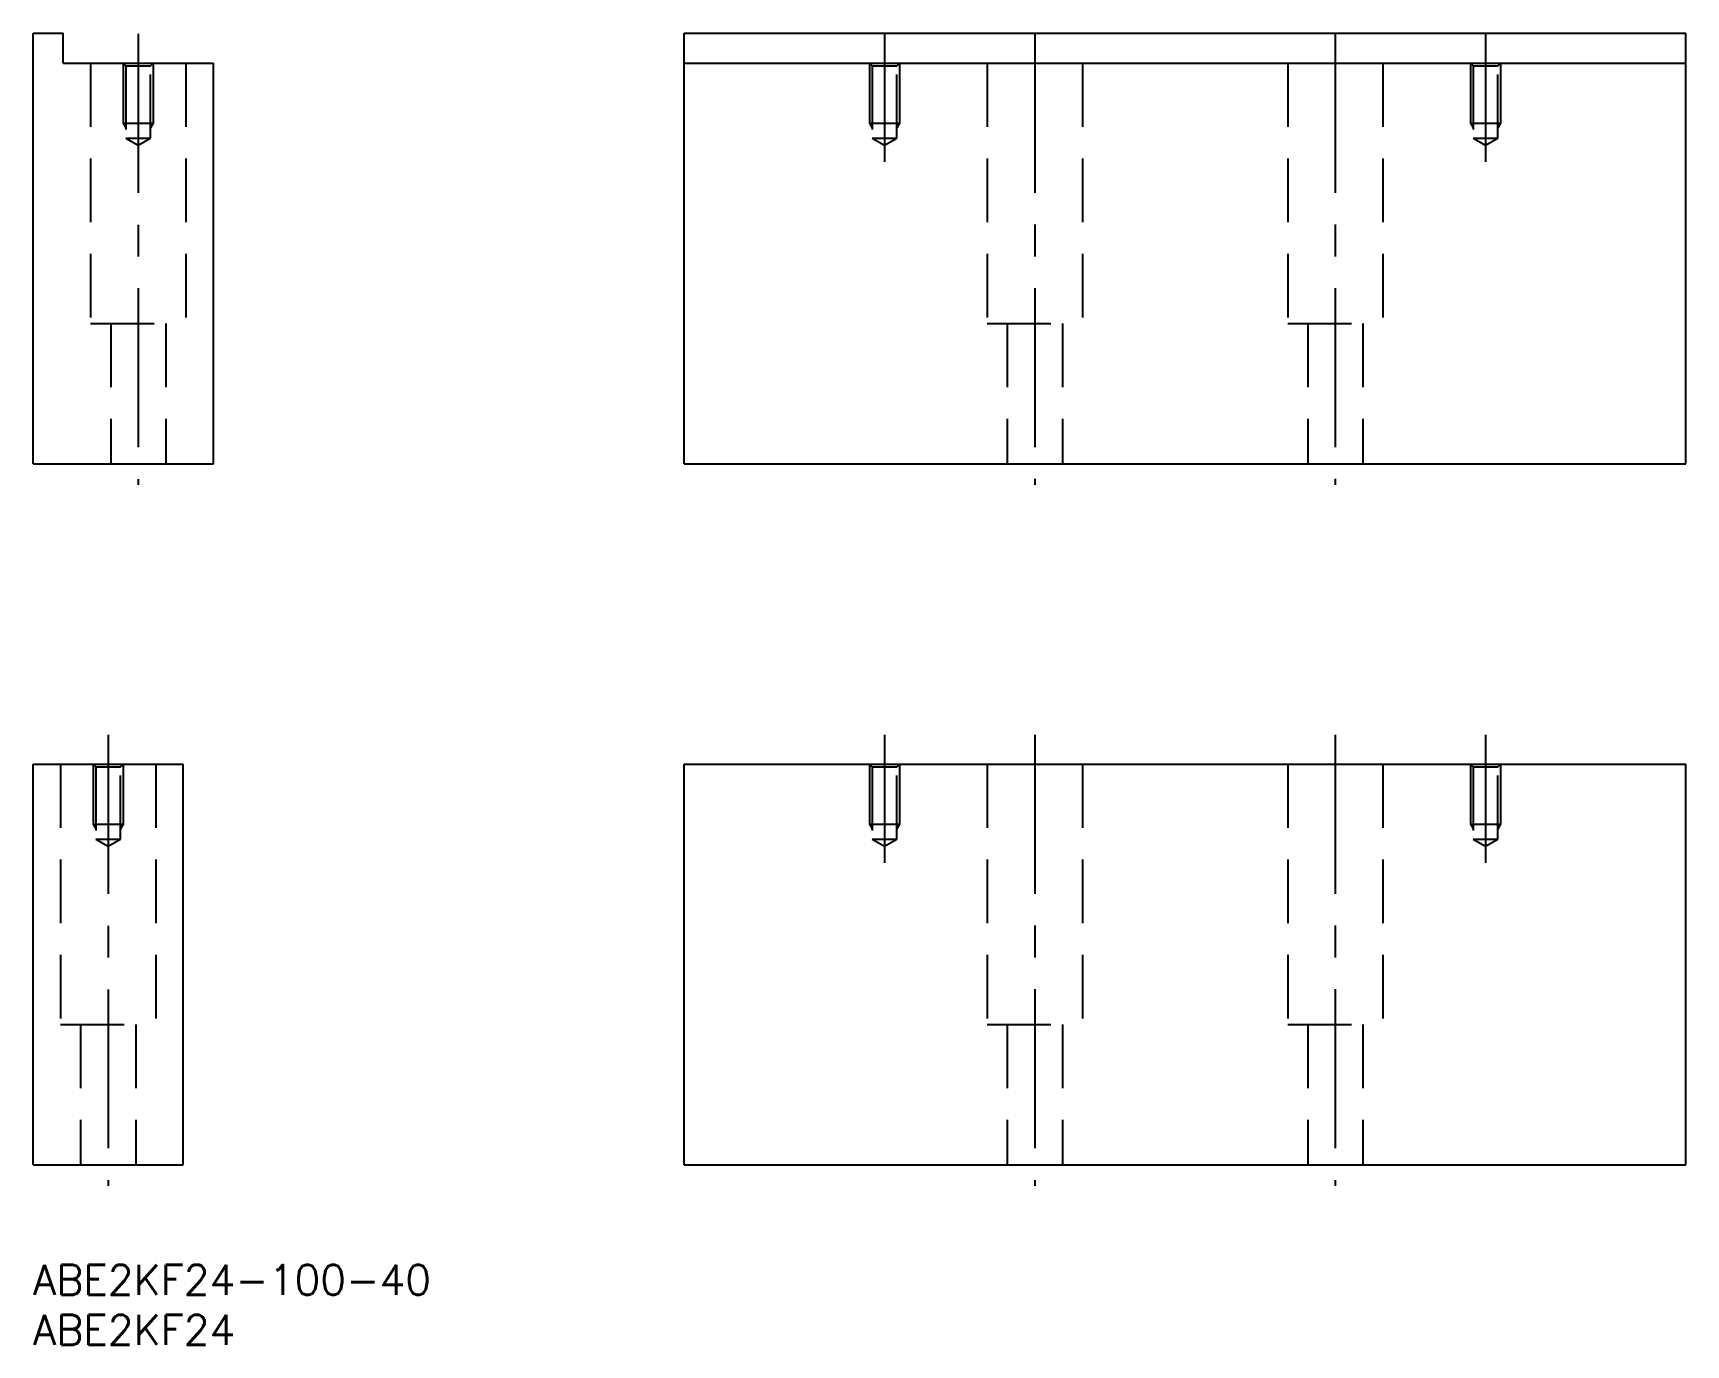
# Model space of a CAD drawing. Extents: x 0 to 165, y -8 to 123.
import ezdxf

# ---------------------------------------------------------------- set-up
doc = ezdxf.new("R2010")
doc.units = 0
doc.header["$LTSCALE"] = 0.5
doc.linetypes.add('CENTER', pattern=[50.8, 31.75, -6.35, 6.35, -6.35])
doc.linetypes.add('DASHED', pattern=[19.05, 12.7, -6.35])
for name, color, linetype in [('MSM_CENTER', 1, 'CENTER'), ('MSM_CONTINUOUS', 7, 'CONTINUOUS'), ('MSM_DASHED', 4, 'DASHED'), ('MSM_PART_NUMBER', 7, 'CONTINUOUS')]:
    doc.layers.add(name, color=color, linetype=linetype)
doc.styles.get("Standard").update_dxf_attribs({"font": 'txt.shx', "height": 3, "bigfont": 'bigfont.shx'})

msp = doc.modelspace()

# ---------------------------------------------------------------- linework, layer by layer
at = {"layer": 'MSM_CENTER'}
for p, q in [((10.5, 122.91), (10.5, 77.89)), ((85, 122.92), (85, 110.15)), ((100, 122.92), (100, 77.89)), ((130, 122.92), (130, 77.89)), ((145, 122.92), (145, 110.15)), ((7.5, 52.91), (7.5, 7.89)), ((85, 52.92), (85, 40.15)), ((100, 52.92), (100, 7.89)), ((130, 52.92), (130, 7.89)), ((145, 52.92), (145, 40.15))]:
    msp.add_line(p, q, dxfattribs=at)
at = {"layer": 'MSM_CONTINUOUS'}
for p, q in [((0, 80), (0, 123)), ((0, 123), (3, 123)), ((3, 120), (3, 123)), ((65, 80), (65, 123)), ((65, 123), (165, 123)), ((165, 80), (165, 123)), ((3, 120), (18, 120)), ((18, 80), (18, 120)), ((65, 120), (165, 120)), ((0, 80), (18, 80)), ((65, 80), (165, 80)), ((0, 10), (0, 50)), ((0, 50), (15, 50)), ((15, 10), (15, 50)), ((65, 50), (165, 50)), ((65, 10), (65, 50)), ((165, 10), (165, 50)), ((0, 10), (15, 10)), ((65, 10), (165, 10))]:
    msp.add_line(p, q, dxfattribs=at)
at = {"layer": 'MSM_DASHED'}
for p, q in [((5.75, 120), (5.75, 94)), ((9, 120), (9.27, 119.73)), ((9, 120), (9, 114)), ((9.27, 119.73), (9.27, 112.5)), ((9.27, 119.73), (11.73, 119.73)), ((11.73, 119.73), (12, 120)), ((11.73, 112.5), (11.73, 119.73)), ((12, 120), (12, 114)), ((15.25, 120), (15.25, 94)), ((83.5, 120), (83.77, 119.73)), ((83.5, 120), (83.5, 114)), ((83.77, 119.73), (83.77, 112.5)), ((83.77, 119.73), (86.23, 119.73)), ((86.23, 119.73), (86.5, 120)), ((86.23, 112.5), (86.23, 119.73)), ((86.5, 120), (86.5, 114)), ((95.25, 120), (95.25, 94)), ((104.75, 120), (104.75, 94)), ((125.25, 120), (125.25, 94)), ((134.75, 120), (134.75, 94)), ((143.5, 120), (143.77, 119.73)), ((143.5, 120), (143.5, 114)), ((143.77, 119.73), (143.77, 112.5)), ((143.77, 119.73), (146.23, 119.73)), ((146.23, 119.73), (146.5, 120)), ((146.23, 112.5), (146.23, 119.73)), ((146.5, 120), (146.5, 114)), ((9, 114), (12, 114)), ((9, 114), (9.27, 113.53)), ((12, 114), (11.73, 113.53)), ((83.5, 114), (86.5, 114)), ((83.5, 114), (83.77, 113.53)), ((86.5, 114), (86.23, 113.53)), ((143.5, 114), (146.5, 114)), ((143.5, 114), (143.77, 113.53)), ((146.5, 114), (146.23, 113.53)), ((9.27, 112.5), (10.5, 111.79)), ((9.27, 112.5), (11.73, 112.5)), ((10.5, 111.79), (11.73, 112.5)), ((83.77, 112.5), (85, 111.79)), ((83.77, 112.5), (86.23, 112.5)), ((85, 111.79), (86.23, 112.5)), ((143.77, 112.5), (145, 111.79)), ((143.77, 112.5), (146.23, 112.5)), ((145, 111.79), (146.23, 112.5)), ((5.75, 94), (15.25, 94)), ((7.75, 94), (7.75, 80)), ((13.25, 94), (13.25, 80)), ((95.25, 94), (104.75, 94)), ((97.25, 94), (97.25, 80)), ((102.75, 94), (102.75, 80)), ((125.25, 94), (134.75, 94)), ((127.25, 94), (127.25, 80)), ((132.75, 94), (132.75, 80)), ((2.75, 50), (2.75, 24)), ((6, 50), (6.27, 49.73)), ((6, 50), (6, 44)), ((6.27, 49.73), (6.27, 42.5)), ((6.27, 49.73), (8.73, 49.73)), ((8.73, 49.73), (9, 50)), ((8.73, 42.5), (8.73, 49.73)), ((9, 50), (9, 44)), ((12.25, 50), (12.25, 24)), ((83.5, 50), (83.77, 49.73)), ((83.5, 50), (83.5, 44)), ((83.77, 49.73), (83.77, 42.5)), ((83.77, 49.73), (86.23, 49.73)), ((86.23, 49.73), (86.5, 50)), ((86.23, 42.5), (86.23, 49.73)), ((86.5, 50), (86.5, 44)), ((95.25, 50), (95.25, 24)), ((104.75, 50), (104.75, 24)), ((125.25, 50), (125.25, 24)), ((134.75, 50), (134.75, 24)), ((143.5, 50), (143.77, 49.73)), ((143.5, 50), (143.5, 44)), ((143.77, 49.73), (143.77, 42.5)), ((143.77, 49.73), (146.23, 49.73)), ((146.23, 49.73), (146.5, 50)), ((146.23, 42.5), (146.23, 49.73)), ((146.5, 50), (146.5, 44)), ((6, 44), (9, 44)), ((6, 44), (6.27, 43.53)), ((9, 44), (8.73, 43.53)), ((83.5, 44), (86.5, 44)), ((83.5, 44), (83.77, 43.53)), ((86.5, 44), (86.23, 43.53)), ((143.5, 44), (146.5, 44)), ((143.5, 44), (143.77, 43.53)), ((146.5, 44), (146.23, 43.53)), ((6.27, 42.5), (7.5, 41.79)), ((6.27, 42.5), (8.73, 42.5)), ((7.5, 41.79), (8.73, 42.5)), ((83.77, 42.5), (85, 41.79)), ((83.77, 42.5), (86.23, 42.5)), ((85, 41.79), (86.23, 42.5)), ((143.77, 42.5), (145, 41.79)), ((143.77, 42.5), (146.23, 42.5)), ((145, 41.79), (146.23, 42.5)), ((2.75, 24), (12.25, 24)), ((4.75, 24), (4.75, 10)), ((10.25, 24), (10.25, 10)), ((95.25, 24), (104.75, 24)), ((97.25, 24), (97.25, 10)), ((102.75, 24), (102.75, 10)), ((125.25, 24), (134.75, 24)), ((127.25, 24), (127.25, 10)), ((132.75, 24), (132.75, 10))]:
    msp.add_line(p, q, dxfattribs=at)

# ---------------------------------------------------------------- texts
at = {"layer": 'MSM_PART_NUMBER'}
for s, p in [('ABE2KF24-100-40', (0, -3)), ('ABE2KF24', (0, -8))]:
    msp.add_text(s, height=3, dxfattribs=at).set_placement(p)

doc.saveas('drawing.dxf')
